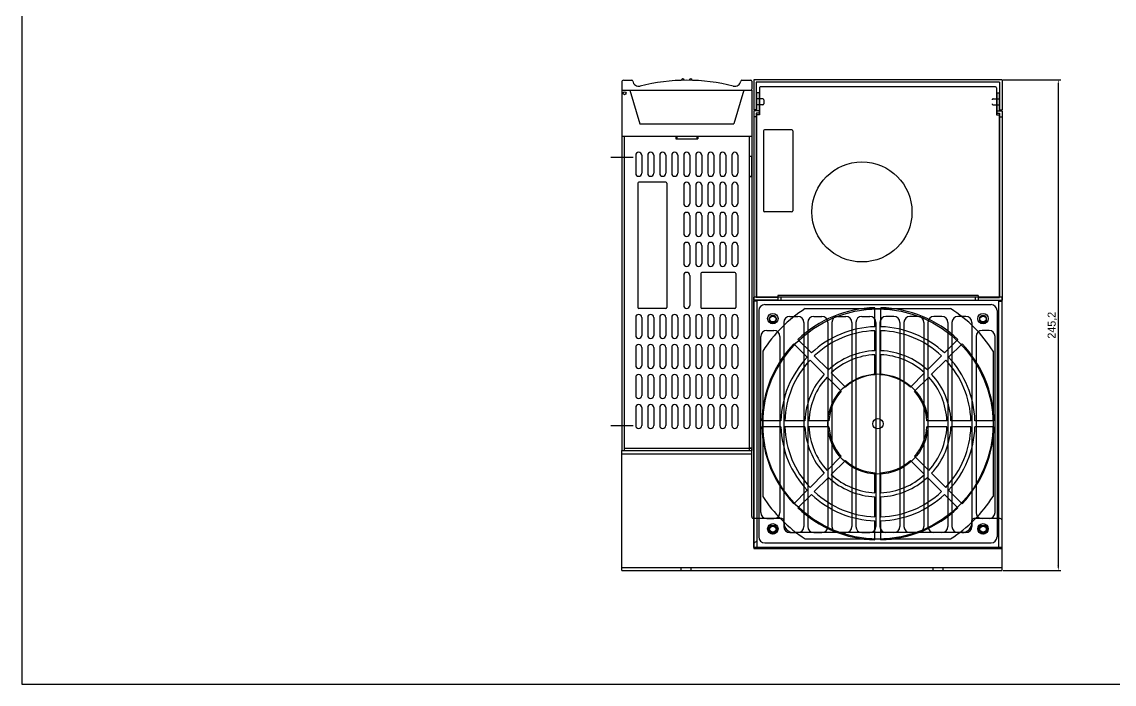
# Model space of a CAD drawing. Header units: millimetres. Extents: x 14468 to 16655, y -2998 to -1717.
# Drawn here: x 14468 to 15014, y -2998 to -2667 of the extents above; entities that cross this region are included whole.
import ezdxf

# ---------------------------------------------------------------- set-up
doc = ezdxf.new("R2010")
doc.units = ezdxf.units.MM
for name, color, linetype in [('CASE', 7, 'Continuous'), ('CASE BRACKET', 7, 'Continuous'), ('CASE COVER', 7, 'Continuous'), ('FAN', 7, 'Continuous'), ('PCB BASE', 7, 'Continuous'), ('PCB COVER', 7, 'Continuous'), ('방열판', 7, 'Continuous')]:
    doc.layers.add(name, color=color, linetype=linetype)
doc.dimstyles.get("Standard").update_dxf_attribs({"dimtxt": 4, "dimasz": 2, "dimexe": 0.4, "dimexo": 0.9, "dimgap": 0.9, "dimtad": 1, "dimdsep": 46, "dimtxsty": 'Standard', "dimcen": 0.09, "dimclrd": 6, "dimclre": 6, "dimclrt": 4, "dimadec": 0, "dimazin": 2, "dimtfac": 1, "dimtofl": 0, "dimtmove": 0, "dimatfit": 3, "dimfxl": 1, "dimtolj": 1, "dimtzin": 0, "dimarcsym": 0})

# ---------------------------------------------------------------- blocks, each defined once
blk = doc.blocks.new('*D880')
at = {"color": 6, "lineweight": -2, "transparency": 16777216}
for p, q in [((14958.27, -2696.35), (14987.01, -2696.35)), ((14985.76, -2698.85), (14985.76, -2939.05)), ((14958.27, -2941.55), (14987.01, -2941.55))]:
    blk.add_line(p, q, dxfattribs=at)
at = {"color": 6, "transparency": 16777216}
for points in [[(14985.34, -2698.85), (14986.18, -2698.85), (14985.76, -2696.35)], [(14985.34, -2939.05), (14986.18, -2939.05), (14985.76, -2941.55)]]:
    blk.add_solid(points, dxfattribs=at)
at = {"layer": 'Defpoints', "color": 0, "transparency": 16777216}
for p in [(14957.64, -2696.35), (14957.64, -2941.55), (14985.76, -2941.55)]:
    blk.add_point(p, dxfattribs=at)
at = {"color": 1, "transparency": 16777216, "insert": (14982.8, -2818.95), "char_height": 4, "attachment_point": 5, "rotation": 90}
blk.add_mtext('245,2', dxfattribs=at)

msp = doc.modelspace()

# ---------------------------------------------------------------- linework, layer by layer
for p, q in [((14467.967, -1716.982), (14467.967, -2998.249)), ((14467.967, -2998.249), (16655.074, -2998.249))]:
    msp.add_line(p, q)
at = {"layer": 'CASE'}
for p, q in [((14836.443, -2700.354), (14836.443, -2713.854)), ((14954.343, -2699.854), (14836.943, -2699.854)), ((14954.843, -2700.354), (14954.843, -2713.854)), ((14836.243, -2702.854), (14835.043, -2702.854)), ((14835.043, -2702.854), (14835.043, -2711.854)), ((14836.243, -2702.854), (14836.243, -2713.054)), ((14955.043, -2702.854), (14956.243, -2702.854)), ((14955.043, -2702.854), (14955.043, -2713.054)), ((14956.243, -2702.854), (14956.243, -2711.854)), ((14833.643, -2711.854), (14833.643, -2806.354)), ((14835.043, -2711.854), (14833.643, -2711.854)), ((14836.243, -2711.854), (14835.043, -2711.854)), ((14955.043, -2711.854), (14956.243, -2711.854)), ((14956.243, -2711.854), (14957.643, -2711.854)), ((14957.643, -2711.854), (14957.643, -2806.354)), ((14834.843, -2714.854), (14833.643, -2714.854)), ((14834.843, -2713.054), (14834.843, -2805.154)), ((14836.243, -2713.054), (14834.843, -2713.054)), ((14835.043, -2713.854), (14835.043, -2804.854)), ((14836.443, -2713.854), (14835.043, -2713.854)), ((14954.843, -2713.854), (14956.243, -2713.854)), ((14955.043, -2713.054), (14956.443, -2713.054)), ((14956.243, -2713.854), (14956.243, -2804.854)), ((14956.443, -2713.054), (14956.443, -2805.154)), ((14956.443, -2714.854), (14957.643, -2714.854)), ((14838.543, -2721.857), (14838.543, -2761.857)), ((14852.543, -2721.357), (14839.043, -2721.357)), ((14853.143, -2721.857), (14853.143, -2761.857)), ((14767.643, -2724.554), (14767.643, -2881.554)), ((14767.643, -2724.554), (14794.643, -2724.554)), ((14767.643, -2724.554), (14794.643, -2724.554)), ((14768.843, -2724.554), (14768.843, -2881.554)), ((14794.643, -2724.554), (14794.643, -2725.754)), ((14794.643, -2725.754), (14805.643, -2725.754)), ((14795.143, -2724.554), (14805.143, -2724.554)), ((14795.143, -2724.554), (14795.143, -2725.754)), ((14805.143, -2724.554), (14805.143, -2725.754)), ((14805.643, -2724.554), (14832.643, -2724.554)), ((14805.643, -2724.554), (14805.643, -2725.754)), ((14805.643, -2724.554), (14832.643, -2724.554)), ((14831.343, -2724.554), (14831.343, -2734.554)), ((14831.443, -2734.554), (14831.443, -2724.554)), ((14832.643, -2724.554), (14832.643, -2881.554)), ((14762.138, -2735.054), (14773.39, -2735.054)), ((14774.64, -2734.052), (14774.64, -2743.052)), ((14777.64, -2734.052), (14777.64, -2743.052)), ((14780.64, -2734.052), (14780.64, -2743.052)), ((14783.64, -2734.052), (14783.64, -2743.052)), ((14786.64, -2734.052), (14786.64, -2743.052)), ((14789.64, -2734.052), (14789.64, -2743.052)), ((14792.64, -2734.052), (14792.64, -2743.052)), ((14795.64, -2734.052), (14795.64, -2743.052)), ((14798.64, -2734.052), (14798.64, -2743.052)), ((14801.64, -2734.052), (14801.64, -2743.052)), ((14804.64, -2734.052), (14804.64, -2743.052)), ((14807.64, -2734.052), (14807.64, -2743.052)), ((14810.64, -2734.052), (14810.64, -2743.052)), ((14813.64, -2734.052), (14813.64, -2743.052)), ((14816.64, -2734.052), (14816.64, -2743.052)), ((14819.64, -2734.052), (14819.64, -2743.052)), ((14822.64, -2734.052), (14822.64, -2743.052)), ((14825.64, -2734.052), (14825.64, -2743.052)), ((14831.343, -2734.554), (14832.543, -2734.554)), ((14831.443, -2734.454), (14832.643, -2734.454)), ((14831.443, -2744.554), (14831.443, -2734.554)), ((14832.543, -2734.554), (14832.543, -2744.554)), ((14831.343, -2744.554), (14832.543, -2744.554)), ((14831.343, -2744.554), (14831.343, -2881.554)), ((14831.443, -2881.554), (14831.443, -2744.554)), ((14831.443, -2744.654), (14832.643, -2744.654)), ((14775.643, -2748.054), (14775.643, -2810.054)), ((14789.643, -2747.554), (14776.143, -2747.554)), ((14790.143, -2748.054), (14790.143, -2810.054)), ((14798.64, -2749.052), (14798.64, -2758.052)), ((14801.64, -2749.052), (14801.64, -2758.052)), ((14804.64, -2749.052), (14804.64, -2758.052)), ((14807.64, -2749.052), (14807.64, -2758.052)), ((14810.64, -2749.052), (14810.64, -2758.052)), ((14813.64, -2749.052), (14813.64, -2758.052)), ((14816.64, -2749.052), (14816.64, -2758.052)), ((14819.64, -2749.052), (14819.64, -2758.052)), ((14822.64, -2749.052), (14822.64, -2758.052)), ((14825.64, -2749.052), (14825.64, -2758.052)), ((14798.64, -2764.052), (14798.64, -2773.052)), ((14801.64, -2764.052), (14801.64, -2773.052)), ((14804.64, -2764.052), (14804.64, -2773.052)), ((14807.64, -2764.052), (14807.64, -2773.052)), ((14810.64, -2764.052), (14810.64, -2773.052)), ((14813.64, -2764.052), (14813.64, -2773.052)), ((14816.64, -2764.052), (14816.64, -2773.052)), ((14819.64, -2764.052), (14819.64, -2773.052)), ((14822.64, -2764.052), (14822.64, -2773.052)), ((14825.64, -2764.052), (14825.64, -2773.052)), ((14852.543, -2762.357), (14839.043, -2762.357)), ((14798.64, -2779.052), (14798.64, -2788.052)), ((14801.64, -2779.052), (14801.64, -2788.052)), ((14804.64, -2779.052), (14804.64, -2788.052)), ((14807.64, -2779.052), (14807.64, -2788.052)), ((14810.64, -2779.052), (14810.64, -2788.052)), ((14813.64, -2779.052), (14813.64, -2788.052)), ((14816.64, -2779.052), (14816.64, -2788.052)), ((14819.64, -2779.052), (14819.64, -2788.052)), ((14822.64, -2779.052), (14822.64, -2788.052)), ((14825.64, -2779.052), (14825.64, -2788.052)), ((14807.143, -2793.054), (14807.143, -2810.054)), ((14824.143, -2792.554), (14807.643, -2792.554)), ((14824.643, -2793.054), (14824.643, -2810.054)), ((14798.64, -2794.052), (14798.64, -2809.054)), ((14801.64, -2794.052), (14801.64, -2809.054)), ((14845.643, -2804.854), (14835.043, -2804.854)), ((14945.643, -2804.054), (14845.643, -2804.054)), ((14845.643, -2804.054), (14845.643, -2804.854)), ((14945.643, -2804.054), (14945.643, -2804.854)), ((14945.643, -2804.854), (14956.243, -2804.854)), ((14845.643, -2806.354), (14833.643, -2806.354)), ((14845.643, -2805.154), (14834.843, -2805.154)), ((14845.643, -2805.154), (14845.643, -2806.354)), ((14945.643, -2805.154), (14956.443, -2805.154)), ((14945.643, -2805.154), (14945.643, -2806.354)), ((14945.643, -2806.354), (14957.643, -2806.354)), ((14774.64, -2815.052), (14774.64, -2824.052)), ((14789.643, -2810.554), (14776.143, -2810.554)), ((14777.64, -2815.052), (14777.64, -2824.052)), ((14780.64, -2815.052), (14780.64, -2824.052)), ((14783.64, -2815.052), (14783.64, -2824.052)), ((14786.64, -2815.052), (14786.64, -2824.052)), ((14789.64, -2815.052), (14789.64, -2824.052)), ((14792.64, -2815.052), (14792.64, -2824.052)), ((14795.64, -2815.052), (14795.64, -2824.052)), ((14798.64, -2815.052), (14798.64, -2824.052)), ((14801.64, -2815.052), (14801.64, -2824.052)), ((14804.64, -2815.052), (14804.64, -2824.052)), ((14807.64, -2815.052), (14807.64, -2824.052)), ((14824.143, -2810.554), (14807.643, -2810.554)), ((14810.64, -2815.052), (14810.64, -2824.052)), ((14813.64, -2815.052), (14813.64, -2824.052)), ((14816.64, -2815.052), (14816.64, -2824.052)), ((14819.64, -2815.052), (14819.64, -2824.052)), ((14822.64, -2815.052), (14822.64, -2824.052)), ((14825.64, -2815.052), (14825.64, -2824.052)), ((14774.64, -2830.052), (14774.64, -2839.052)), ((14777.64, -2830.052), (14777.64, -2839.052)), ((14780.64, -2830.052), (14780.64, -2839.052)), ((14783.64, -2830.052), (14783.64, -2839.052)), ((14786.64, -2830.052), (14786.64, -2839.052)), ((14789.64, -2830.052), (14789.64, -2839.052)), ((14792.64, -2830.052), (14792.64, -2839.052)), ((14795.64, -2830.052), (14795.64, -2839.052)), ((14798.64, -2830.052), (14798.64, -2839.052)), ((14801.64, -2830.052), (14801.64, -2839.052)), ((14804.64, -2830.052), (14804.64, -2839.052)), ((14807.64, -2830.052), (14807.64, -2839.052)), ((14810.64, -2830.052), (14810.64, -2839.052)), ((14813.64, -2830.052), (14813.64, -2839.052)), ((14816.64, -2830.052), (14816.64, -2839.052)), ((14819.64, -2830.052), (14819.64, -2839.052)), ((14822.64, -2830.052), (14822.64, -2839.052)), ((14825.64, -2830.052), (14825.64, -2839.052)), ((14774.64, -2845.052), (14774.64, -2854.052)), ((14777.64, -2845.052), (14777.64, -2854.052)), ((14780.64, -2845.052), (14780.64, -2854.052)), ((14783.64, -2845.052), (14783.64, -2854.052)), ((14786.64, -2845.052), (14786.64, -2854.052)), ((14789.64, -2845.052), (14789.64, -2854.052)), ((14792.64, -2845.052), (14792.64, -2854.052)), ((14795.64, -2845.052), (14795.64, -2854.052)), ((14798.64, -2845.052), (14798.64, -2854.052)), ((14801.64, -2845.052), (14801.64, -2854.052)), ((14804.64, -2845.052), (14804.64, -2854.052)), ((14807.64, -2845.052), (14807.64, -2854.052)), ((14810.64, -2845.052), (14810.64, -2854.052)), ((14813.64, -2845.052), (14813.64, -2854.052)), ((14816.64, -2845.052), (14816.64, -2854.052)), ((14819.64, -2845.052), (14819.64, -2854.052)), ((14822.64, -2845.052), (14822.64, -2854.052)), ((14825.64, -2845.052), (14825.64, -2854.052)), ((14774.64, -2860.052), (14774.64, -2869.052)), ((14777.64, -2860.052), (14777.64, -2869.052)), ((14780.64, -2860.052), (14780.64, -2869.052)), ((14783.64, -2860.052), (14783.64, -2869.052)), ((14786.64, -2860.052), (14786.64, -2869.052)), ((14789.64, -2860.052), (14789.64, -2869.052)), ((14792.64, -2860.052), (14792.64, -2869.052)), ((14795.64, -2860.052), (14795.64, -2869.052)), ((14798.64, -2860.052), (14798.64, -2869.052)), ((14801.64, -2860.052), (14801.64, -2869.052)), ((14804.64, -2860.052), (14804.64, -2869.052)), ((14807.64, -2860.052), (14807.64, -2869.052)), ((14810.64, -2860.052), (14810.64, -2869.052)), ((14813.64, -2860.052), (14813.64, -2869.052)), ((14816.64, -2860.052), (14816.64, -2869.052)), ((14819.64, -2860.052), (14819.64, -2869.052)), ((14822.64, -2860.052), (14822.64, -2869.052)), ((14825.64, -2860.052), (14825.64, -2869.052)), ((14762.138, -2869.054), (14773.39, -2869.054)), ((14768.843, -2880.354), (14832.543, -2880.354)), ((14831.443, -2880.254), (14832.643, -2880.254)), ((14832.543, -2880.354), (14832.543, -2881.554)), ((14767.643, -2881.554), (14832.643, -2881.554))]:
    msp.add_line(p, q, dxfattribs=at)
at = {"layer": 'CASE', "color": 5}
for p, q in [((14833.643, -2806.554), (14833.643, -2804.954)), ((14957.643, -2804.954), (14833.643, -2804.954)), ((14957.643, -2806.554), (14833.643, -2806.554)), ((14833.643, -2929.954), (14833.643, -2806.954)), ((14835.243, -2806.954), (14833.643, -2806.954)), ((14835.243, -2929.954), (14835.243, -2806.554)), ((14847.143, -2804.954), (14847.143, -2806.554)), ((14894.143, -2819.679), (14894.143, -2810.175)), ((14897.143, -2819.679), (14897.143, -2810.175)), ((14944.143, -2804.954), (14944.143, -2806.554)), ((14956.043, -2929.954), (14956.043, -2806.554)), ((14956.043, -2806.954), (14957.643, -2806.954)), ((14957.643, -2806.554), (14957.643, -2804.954)), ((14957.643, -2929.954), (14957.643, -2806.954)), ((14862.426, -2832.816), (14855.706, -2826.096)), ((14894.143, -2831.686), (14894.143, -2821.68)), ((14897.143, -2831.686), (14897.143, -2821.68)), ((14935.581, -2826.096), (14928.861, -2832.816)), ((14860.305, -2834.938), (14853.584, -2828.218)), ((14937.703, -2828.218), (14930.982, -2834.938)), ((14868.795, -2843.428), (14861.719, -2836.353)), ((14870.917, -2841.307), (14863.841, -2834.231)), ((14894.143, -2843.701), (14894.143, -2833.688)), ((14897.143, -2843.701), (14897.143, -2833.688)), ((14927.446, -2834.231), (14920.37, -2841.307)), ((14929.567, -2836.353), (14922.492, -2843.428)), ((14879.412, -2849.803), (14872.332, -2842.723)), ((14918.955, -2842.723), (14911.874, -2849.803)), ((14877.291, -2851.924), (14870.211, -2844.844)), ((14921.076, -2844.844), (14913.996, -2851.924)), ((14847.167, -2866.655), (14837.663, -2866.655)), ((14847.167, -2869.655), (14837.663, -2869.655)), ((14859.174, -2866.655), (14849.168, -2866.655)), ((14859.174, -2869.655), (14849.168, -2869.655)), ((14871.189, -2866.655), (14861.176, -2866.655)), ((14871.189, -2869.655), (14861.176, -2869.655)), ((14930.111, -2866.655), (14920.097, -2866.655)), ((14930.111, -2869.655), (14920.097, -2869.655)), ((14942.119, -2866.655), (14932.113, -2866.655)), ((14942.119, -2869.655), (14932.113, -2869.655)), ((14953.624, -2866.655), (14944.12, -2866.655)), ((14953.624, -2869.655), (14944.12, -2869.655)), ((14877.291, -2884.386), (14870.211, -2891.467)), ((14879.412, -2886.508), (14872.332, -2893.588)), ((14911.874, -2886.508), (14918.955, -2893.588)), ((14921.076, -2891.467), (14913.996, -2884.386)), ((14868.795, -2892.882), (14861.719, -2899.958)), ((14870.917, -2895.004), (14863.841, -2902.079)), ((14894.143, -2902.623), (14894.143, -2892.609)), ((14897.143, -2902.623), (14897.143, -2892.609)), ((14920.37, -2895.004), (14927.446, -2902.079)), ((14929.567, -2899.958), (14922.492, -2892.882)), ((14860.305, -2901.373), (14853.584, -2908.093)), ((14937.703, -2908.093), (14930.982, -2901.373)), ((14862.426, -2903.494), (14855.706, -2910.215)), ((14894.143, -2914.631), (14894.143, -2904.625)), ((14897.143, -2914.631), (14897.143, -2904.625)), ((14928.861, -2903.494), (14935.581, -2910.215)), ((14894.143, -2926.136), (14894.143, -2916.632)), ((14897.143, -2926.136), (14897.143, -2916.632)), ((14835.243, -2926.434), (14833.643, -2928.034)), ((14957.643, -2929.954), (14833.643, -2929.954))]:
    msp.add_line(p, q, dxfattribs=at)
at = {"layer": 'CASE'}
msp.add_circle((14887.643, -2762.354), 25, dxfattribs=at)
at = {"layer": 'CASE', "color": 5}
for centre in [(14843.143, -2815.654), (14948.143, -2815.654), (14895.643, -2868.155), (14843.143, -2920.654), (14948.143, -2920.654)]:
    msp.add_circle(centre, 2.6, dxfattribs=at)
at = {"layer": 'CASE'}
for centre, radius, start, end in [((14836.943, -2700.354), 0.5, 89.99994, 180), ((14954.343, -2700.354), 0.5, 0, 89.99994), ((14839.043, -2721.857), 0.5, 90, 180), ((14852.643, -2721.857), 0.5, 0, 90), ((14776.14, -2734.052), 1.5, 0, 180), ((14782.14, -2734.052), 1.5, 0, 180), ((14788.14, -2734.052), 1.5, 0, 180), ((14794.14, -2734.052), 1.5, 0, 180), ((14800.14, -2734.052), 1.5, 0, 180), ((14806.14, -2734.052), 1.5, 0, 180), ((14812.14, -2734.052), 1.5, 0, 180), ((14818.14, -2734.052), 1.5, 0, 180), ((14824.14, -2734.052), 1.5, 0, 180), ((14776.14, -2743.052), 1.5, 180, 0), ((14782.14, -2743.052), 1.5, 180, 0), ((14788.14, -2743.052), 1.5, 180, 0), ((14794.14, -2743.052), 1.5, 180, 0), ((14800.14, -2743.052), 1.5, 180, 0), ((14806.14, -2743.052), 1.5, 180, 0), ((14812.14, -2743.052), 1.5, 180, 0), ((14818.14, -2743.052), 1.5, 180, 0), ((14824.14, -2743.052), 1.5, 180, 0), ((14776.143, -2748.054), 0.5, 90, 180), ((14789.643, -2748.054), 0.5, 0, 90), ((14800.14, -2749.052), 1.5, 0, 180), ((14806.14, -2749.052), 1.5, 0, 180), ((14812.14, -2749.052), 1.5, 0, 180), ((14818.14, -2749.052), 1.5, 0, 180), ((14824.14, -2749.052), 1.5, 0, 180), ((14800.14, -2758.052), 1.5, 180, 0), ((14806.14, -2758.052), 1.5, 180, 0), ((14812.14, -2758.052), 1.5, 180, 0), ((14818.14, -2758.052), 1.5, 180, 0), ((14824.14, -2758.052), 1.5, 180, 0), ((14800.14, -2764.052), 1.5, 0, 180), ((14806.14, -2764.052), 1.5, 0, 180), ((14812.14, -2764.052), 1.5, 0, 180), ((14818.14, -2764.052), 1.5, 0, 180), ((14824.14, -2764.052), 1.5, 0, 180), ((14839.043, -2761.857), 0.5, 180, 270), ((14852.643, -2761.857), 0.5, 270, 0), ((14800.14, -2773.052), 1.5, 180, 0), ((14800.14, -2779.052), 1.5, 0, 180), ((14806.14, -2773.052), 1.5, 180, 0), ((14806.14, -2779.052), 1.5, 0, 180), ((14812.14, -2773.052), 1.5, 180, 0), ((14812.14, -2779.052), 1.5, 0, 180), ((14818.14, -2773.052), 1.5, 180, 0), ((14818.14, -2779.052), 1.5, 0, 180), ((14824.14, -2773.052), 1.5, 180, 0), ((14824.14, -2779.052), 1.5, 0, 180), ((14800.14, -2788.052), 1.5, 180, 0), ((14806.14, -2788.052), 1.5, 180, 0), ((14812.14, -2788.052), 1.5, 180, 0), ((14818.14, -2788.052), 1.5, 180, 0), ((14824.14, -2788.052), 1.5, 180, 0), ((14800.14, -2794.052), 1.5, 0, 180), ((14807.643, -2793.054), 0.5, 90, 180), ((14824.143, -2793.054), 0.5, 0, 90), ((14776.143, -2810.054), 0.5, 180, 270), ((14789.643, -2810.054), 0.5, 270, 0), ((14800.14, -2809.054), 1.5, 180, 0), ((14807.643, -2810.054), 0.5, 180, 270), ((14824.143, -2810.054), 0.5, 270, 0), ((14776.14, -2815.052), 1.5, 0, 180), ((14782.14, -2815.052), 1.5, 0, 180), ((14788.14, -2815.052), 1.5, 0, 180), ((14794.14, -2815.052), 1.5, 0, 180), ((14800.14, -2815.052), 1.5, 0, 180), ((14806.14, -2815.052), 1.5, 0, 180), ((14812.14, -2815.052), 1.5, 0, 180), ((14818.14, -2815.052), 1.5, 0, 180), ((14824.14, -2815.052), 1.5, 0, 180), ((14776.14, -2824.052), 1.5, 180, 0), ((14782.14, -2824.052), 1.5, 180, 0), ((14788.14, -2824.052), 1.5, 180, 0), ((14794.14, -2824.052), 1.5, 180, 0), ((14800.14, -2824.052), 1.5, 180, 0), ((14806.14, -2824.052), 1.5, 180, 0), ((14812.14, -2824.052), 1.5, 180, 0), ((14818.14, -2824.052), 1.5, 180, 0), ((14824.14, -2824.052), 1.5, 180, 0), ((14776.14, -2830.052), 1.5, 0, 180), ((14782.14, -2830.052), 1.5, 0, 180), ((14788.14, -2830.052), 1.5, 0, 180), ((14794.14, -2830.052), 1.5, 0, 180), ((14800.14, -2830.052), 1.5, 0, 180), ((14806.14, -2830.052), 1.5, 0, 180), ((14812.14, -2830.052), 1.5, 0, 180), ((14818.14, -2830.052), 1.5, 0, 180), ((14824.14, -2830.052), 1.5, 0, 180), ((14776.14, -2839.052), 1.5, 180, 0), ((14782.14, -2839.052), 1.5, 180, 0), ((14788.14, -2839.052), 1.5, 180, 0), ((14794.14, -2839.052), 1.5, 180, 0), ((14800.14, -2839.052), 1.5, 180, 0), ((14806.14, -2839.052), 1.5, 180, 0), ((14812.14, -2839.052), 1.5, 180, 0), ((14818.14, -2839.052), 1.5, 180, 0), ((14824.14, -2839.052), 1.5, 180, 0), ((14776.14, -2845.052), 1.5, 0, 180), ((14782.14, -2845.052), 1.5, 0, 180), ((14788.14, -2845.052), 1.5, 0, 180), ((14794.14, -2845.052), 1.5, 0, 180), ((14800.14, -2845.052), 1.5, 0, 180), ((14806.14, -2845.052), 1.5, 0, 180), ((14812.14, -2845.052), 1.5, 0, 180), ((14818.14, -2845.052), 1.5, 0, 180), ((14824.14, -2845.052), 1.5, 0, 180), ((14776.14, -2854.052), 1.5, 180, 0), ((14776.14, -2860.052), 1.5, 0, 180), ((14782.14, -2854.052), 1.5, 180, 0), ((14782.14, -2860.052), 1.5, 0, 180), ((14788.14, -2854.052), 1.5, 180, 0), ((14788.14, -2860.052), 1.5, 0, 180), ((14794.14, -2854.052), 1.5, 180, 0), ((14794.14, -2860.052), 1.5, 0, 180), ((14800.14, -2854.052), 1.5, 180, 0), ((14800.14, -2860.052), 1.5, 0, 180), ((14806.14, -2854.052), 1.5, 180, 0), ((14806.14, -2860.052), 1.5, 0, 180), ((14812.14, -2854.052), 1.5, 180, 0), ((14812.14, -2860.052), 1.5, 0, 180), ((14818.14, -2854.052), 1.5, 180, 0), ((14818.14, -2860.052), 1.5, 0, 180), ((14824.14, -2854.052), 1.5, 180, 0), ((14824.14, -2860.052), 1.5, 0, 180), ((14776.14, -2869.052), 1.5, 180, 0), ((14782.14, -2869.052), 1.5, 180, 0), ((14788.14, -2869.052), 1.5, 180, 0), ((14794.14, -2869.052), 1.5, 180, 0), ((14800.14, -2869.052), 1.5, 180, 0), ((14806.14, -2869.052), 1.5, 180, 0), ((14812.14, -2869.052), 1.5, 180, 0), ((14818.14, -2869.052), 1.5, 180, 0), ((14824.14, -2869.052), 1.5, 180, 0)]:
    msp.add_arc(centre, radius, start, end, dxfattribs=at)
at = {"layer": 'CASE', "color": 5}
for radius, start, end in [(58, 91.48195, 133.51805), (58, 46.48195, 88.51805), (48.5, 91.77232, 133.22768), (48.5, 46.77232, 88.22768), (46.5, 91.84857, 133.15143), (46.5, 46.84857, 88.15143), (58, 136.48195, 178.51805), (36.5, 92.35528, 132.64472), (36.5, 47.35528, 87.64472), (58, 1.48195, 43.51805), (48.5, 136.77232, 178.22768), (46.5, 136.84857, 178.15143), (34.5, 92.49191, 132.50809), (34.5, 47.49191, 87.50809), (46.5, 1.84857, 43.15143), (48.5, 1.77232, 43.22768), (36.5, 137.35528, 177.64472), (34.5, 137.49191, 177.50809), (24.5, 93.5101, 131.4899), (24.5, 48.5101, 86.4899), (34.5, 2.49191, 42.50809), (36.5, 2.35528, 42.64472), (24.5, 138.5101, 176.4899), (24.5, 3.5101, 41.4899), (58, 181.48195, 223.51805), (48.5, 181.77232, 223.22768), (46.5, 181.84857, 223.15143), (36.5, 182.35528, 222.64472), (34.5, 182.49191, 222.50809), (24.5, 183.5101, 221.4899), (24.5, 318.5101, 356.4899), (34.5, 317.49191, 357.50809), (36.5, 317.35528, 357.64472), (46.5, 316.84857, 358.15143), (48.5, 316.77232, 358.22768), (58, 316.48195, 358.51805), (24.5, 228.5101, 266.4899), (24.5, 273.5101, 311.4899), (36.5, 227.35528, 267.64472), (34.5, 227.49191, 267.50809), (34.5, 272.49191, 312.50809), (36.5, 272.35528, 312.64472), (46.5, 226.84857, 268.15143), (46.5, 271.84857, 313.15143), (48.5, 226.77232, 268.22768), (48.5, 271.77232, 313.22768), (58, 226.48195, 268.51805), (58, 271.48195, 313.51805)]:
    msp.add_arc((14895.643, -2868.155), radius, start, end, dxfattribs=at)
at = {"layer": 'CASE BRACKET', "color": 2}
for p, q in [((14767.643, -2881.554), (14832.643, -2881.554)), ((14767.643, -2941.554), (14767.643, -2881.554)), ((14767.643, -2883.154), (14832.643, -2883.154)), ((14832.643, -2914.553), (14832.643, -2881.554)), ((14847.643, -2915.553), (14833.643, -2915.553)), ((14848.643, -2917.553), (14848.643, -2916.553)), ((14942.643, -2917.553), (14942.643, -2916.553)), ((14956.643, -2915.553), (14943.643, -2915.553)), ((14957.643, -2941.554), (14957.643, -2916.553)), ((14937.643, -2922.553), (14853.643, -2922.553)), ((14767.643, -2939.954), (14957.643, -2939.954)), ((14797.143, -2939.954), (14797.143, -2941.554)), ((14802.143, -2939.954), (14802.143, -2941.554)), ((14923.143, -2939.954), (14923.143, -2941.554)), ((14928.143, -2939.954), (14928.143, -2941.554)), ((14767.643, -2941.554), (14957.643, -2941.554))]:
    msp.add_line(p, q, dxfattribs=at)
for centre in [(14843.143, -2921.054), (14948.143, -2921.054)]:
    msp.add_circle(centre, 2.25, dxfattribs=at)
for centre, radius, start, end in [((14833.643, -2914.553), 1, 180, 270), ((14847.643, -2916.553), 1, 0, 90), ((14853.643, -2917.553), 5, 180, 270), ((14937.643, -2917.553), 5, 270, 0), ((14943.643, -2916.553), 1, 90, 180), ((14956.643, -2916.553), 1, 0, 90)]:
    msp.add_arc(centre, radius, start, end, dxfattribs=at)
at = {"layer": 'CASE COVER'}
for p, q in [((14957.643, -2696.354), (14833.643, -2696.354)), ((14833.643, -2696.354), (14833.643, -2711.354)), ((14956.443, -2697.554), (14834.843, -2697.554)), ((14834.843, -2697.554), (14834.843, -2711.354)), ((14956.443, -2697.554), (14956.443, -2711.354)), ((14957.643, -2696.354), (14957.643, -2711.354)), ((14838.143, -2705.854), (14834.843, -2705.854)), ((14838.643, -2706.354), (14838.643, -2708.354)), ((14953.143, -2705.854), (14956.443, -2705.854)), ((14834.843, -2711.354), (14833.643, -2711.354)), ((14838.143, -2708.854), (14834.843, -2708.854)), ((14953.143, -2708.854), (14956.443, -2708.854)), ((14956.443, -2711.354), (14957.643, -2711.354))]:
    msp.add_line(p, q, dxfattribs=at)
for centre, start, end in [((14838.143, -2706.354), 0, 90), ((14953.143, -2706.354), 90, 180), ((14838.143, -2708.354), 270, 360), ((14953.143, -2708.354), 180, 270)]:
    msp.add_arc(centre, 0.5, start, end, dxfattribs=at)
at = {"layer": 'FAN', "color": 5}
for p, q in [((14839.143, -2808.654), (14952.143, -2808.654)), ((14836.143, -2811.654), (14836.143, -2924.654)), ((14859.343, -2810.654), (14931.944, -2810.654)), ((14955.143, -2811.654), (14955.143, -2924.654)), ((14838.143, -2831.854), (14838.143, -2904.455)), ((14953.143, -2831.854), (14953.143, -2904.455)), ((14839.143, -2927.654), (14952.143, -2927.654)), ((14859.343, -2925.654), (14931.944, -2925.654))]:
    msp.add_line(p, q, dxfattribs=at)
at = {"layer": 'FAN', "color": 5, "ltscale": 10}
for radius in [57.5, 25]:
    msp.add_circle((14895.643, -2868.304), radius, dxfattribs=at)
at = {"layer": 'FAN', "color": 5}
for centre in [(14843.143, -2815.654), (14948.143, -2815.654), (14843.143, -2920.654), (14948.143, -2920.654)]:
    msp.add_circle(centre, 1.65, dxfattribs=at)
for centre, radius, start, end in [((14839.143, -2811.654), 3, 90, 180), ((14952.143, -2811.654), 3, 0, 90), ((14895.643, -2868.154), 68, 122.26498, 147.73502), ((14895.643, -2868.154), 68, 32.26498, 57.73502), ((14895.643, -2868.154), 68, 212.26498, 237.73502), ((14895.643, -2868.154), 68, 302.26498, 327.73502), ((14839.143, -2924.654), 3, 180, 270), ((14952.143, -2924.654), 3, 270, 0)]:
    msp.add_arc(centre, radius, start, end, dxfattribs=at)
at = {"layer": 'PCB BASE'}
for p, q in [((14767.643, -2701.554), (14767.643, -2724.554)), ((14767.643, -2701.554), (14832.643, -2701.554)), ((14771.643, -2701.554), (14776.683, -2718.354)), ((14828.643, -2701.554), (14823.603, -2718.354)), ((14832.643, -2701.554), (14832.643, -2724.554)), ((14776.683, -2718.354), (14823.603, -2718.354)), ((14767.643, -2724.554), (14832.643, -2724.554))]:
    msp.add_line(p, q, dxfattribs=at)
msp.add_circle((14769.043, -2703.054), 0.75, dxfattribs=at)
at = {"layer": 'PCB COVER'}
for p, q in [((14767.643, -2697.554), (14767.643, -2703.296)), ((14768.643, -2696.554), (14772.679, -2696.554)), ((14827.608, -2696.554), (14832.143, -2696.554)), ((14832.643, -2697.054), (14832.643, -2701.054)), ((14770.443, -2701.554), (14832.143, -2701.554))]:
    msp.add_line(p, q, dxfattribs=at)
msp.add_circle((14769.043, -2703.054), 0.75, dxfattribs=at)
for centre, radius, start, end in [((14768.643, -2697.554), 1, 90, 180), ((14772.679, -2697.054), 0.5, 8.21321, 90), ((14776.143, -2696.554), 3, 188.21321, 284.1758), ((14800.143, -2791.57), 95, 75.8242, 104.1758), ((14798.145, -2696.638), 0.75, 4.51946, 177.89266), ((14802.142, -2696.638), 0.75, 2.10734, 175.48054), ((14824.143, -2696.554), 3, 255.8242, 351.78679), ((14827.608, -2697.054), 0.5, 90, 171.78679), ((14832.143, -2697.054), 0.5, 0, 90), ((14832.143, -2701.054), 0.5, 270, 0)]:
    msp.add_arc(centre, radius, start, end, dxfattribs=at)
at = {"layer": '방열판', "ltscale": 10}
for p, q in [((14833.643, -2806.554), (14833.643, -2930.554)), ((14957.643, -2806.554), (14833.643, -2806.554)), ((14957.643, -2930.554), (14957.643, -2806.554)), ((14851.643, -2814.554), (14855.643, -2814.554)), ((14863.643, -2814.554), (14867.643, -2814.554)), ((14875.643, -2814.554), (14879.643, -2814.554)), ((14887.643, -2814.554), (14891.643, -2814.554)), ((14903.643, -2814.554), (14899.643, -2814.554)), ((14915.643, -2814.554), (14911.643, -2814.554)), ((14927.643, -2814.554), (14923.643, -2814.554)), ((14939.643, -2814.554), (14935.643, -2814.554)), ((14848.643, -2817.554), (14848.643, -2919.554)), ((14858.643, -2817.554), (14858.643, -2919.554)), ((14860.643, -2817.554), (14860.643, -2919.554)), ((14870.643, -2817.554), (14870.643, -2919.554)), ((14872.643, -2817.554), (14872.643, -2919.554)), ((14882.643, -2817.554), (14882.643, -2919.554)), ((14884.643, -2817.554), (14884.643, -2919.554)), ((14894.643, -2817.554), (14894.643, -2919.554)), ((14896.643, -2817.554), (14896.643, -2919.554)), ((14906.643, -2817.554), (14906.643, -2919.554)), ((14908.643, -2817.554), (14908.643, -2919.554)), ((14918.643, -2817.554), (14918.643, -2919.554)), ((14920.643, -2817.554), (14920.643, -2919.554)), ((14930.643, -2817.554), (14930.643, -2919.554)), ((14932.643, -2817.554), (14932.643, -2919.554)), ((14942.643, -2817.554), (14942.643, -2919.554)), ((14837.143, -2912.554), (14837.143, -2824.554)), ((14840.143, -2821.554), (14843.643, -2821.554)), ((14846.643, -2824.554), (14846.643, -2912.554)), ((14944.643, -2824.554), (14944.643, -2912.554)), ((14951.143, -2821.554), (14947.643, -2821.554)), ((14954.143, -2912.554), (14954.143, -2824.554)), ((14840.143, -2915.554), (14843.643, -2915.554)), ((14951.143, -2915.554), (14947.643, -2915.554)), ((14851.643, -2922.554), (14855.643, -2922.554)), ((14863.643, -2922.554), (14867.643, -2922.554)), ((14875.643, -2922.554), (14879.643, -2922.554)), ((14887.643, -2922.554), (14891.643, -2922.554)), ((14903.643, -2922.554), (14899.643, -2922.554)), ((14915.643, -2922.554), (14911.643, -2922.554)), ((14927.643, -2922.554), (14923.643, -2922.554)), ((14939.643, -2922.554), (14935.643, -2922.554)), ((14833.643, -2930.554), (14957.643, -2930.554))]:
    msp.add_line(p, q, dxfattribs=at)
at = {"layer": '방열판'}
for centre in [(14843.143, -2816.054), (14948.143, -2816.054), (14843.143, -2921.054), (14948.143, -2921.054)]:
    msp.add_circle(centre, 1.65, dxfattribs=at)
at = {"layer": '방열판', "ltscale": 10}
for centre, start, end in [((14851.643, -2817.554), 90, 180), ((14855.643, -2817.554), 0, 90), ((14863.643, -2817.554), 90, 180), ((14867.643, -2817.554), 0, 90), ((14875.643, -2817.554), 90, 180), ((14879.643, -2817.554), 0, 90), ((14887.643, -2817.554), 90, 180), ((14891.643, -2817.554), 0, 90), ((14899.643, -2817.554), 90, 180), ((14903.643, -2817.554), 0, 90), ((14911.643, -2817.554), 90, 180), ((14915.643, -2817.554), 0, 90), ((14923.643, -2817.554), 90, 180), ((14927.643, -2817.554), 0, 90), ((14935.643, -2817.554), 90, 180), ((14939.643, -2817.554), 0, 90), ((14840.143, -2824.554), 90, 180), ((14843.643, -2824.554), 0, 90), ((14947.643, -2824.554), 90, 180), ((14951.143, -2824.554), 0, 90), ((14840.143, -2912.554), 180, 270), ((14843.643, -2912.554), 270, 0), ((14947.643, -2912.554), 180, 270), ((14951.143, -2912.554), 270, 0), ((14851.643, -2919.554), 180, 270), ((14855.643, -2919.554), 270, 0), ((14863.643, -2919.554), 180, 270), ((14867.643, -2919.554), 270, 0), ((14875.643, -2919.554), 180, 270), ((14879.643, -2919.554), 270, 0), ((14887.643, -2919.554), 180, 270), ((14891.643, -2919.554), 270, 0), ((14899.643, -2919.554), 180, 270), ((14903.643, -2919.554), 270, 0), ((14911.643, -2919.554), 180, 270), ((14915.643, -2919.554), 270, 0), ((14923.643, -2919.554), 180, 270), ((14927.643, -2919.554), 270, 0), ((14935.643, -2919.554), 180, 270), ((14939.643, -2919.554), 270, 0)]:
    msp.add_arc(centre, 3, start, end, dxfattribs=at)

# ---------------------------------------------------------------- dimensions: what is measured, and where the dimension line sits
at = {"color": 2}
dim = msp.add_linear_dim(base=(14985.759, -2941.554), p1=(14957.643, -2696.354), p2=(14957.643, -2941.554), angle=90, dimstyle='Standard', override={"dimasz": 2.5, "dimexe": 1.25, "dimexo": 0.625, "dimgap": 0.625, "dimdsep": 44, "dimcen": 2.5, "dimclrt": 1, "dimazin": 0, "dimtofl": 1, "dimtolj": 0, "dimtzin": 8}, dxfattribs=at)
dim.commit()
dim.dimension.update_dxf_attribs({"geometry": '*D880', "text_midpoint": (14982.801, -2818.954)})

doc.saveas('drawing.dxf')
